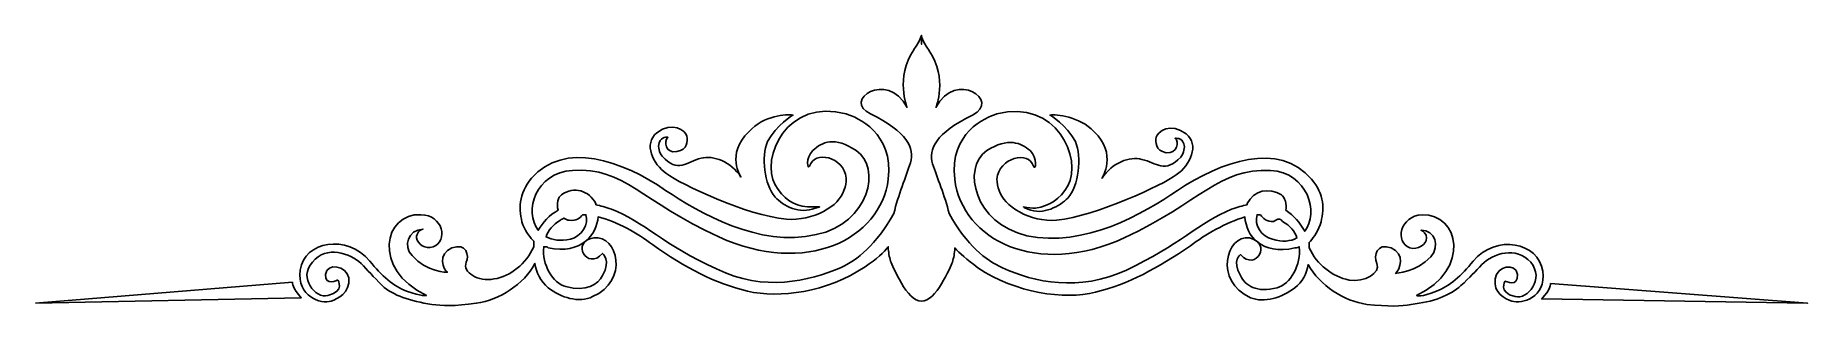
# Model space of a CAD drawing. Header units: centimetres. Extents: x -18.9 to 18.9, y -2.9 to 2.9.
import ezdxf

# ---------------------------------------------------------------- set-up
doc = ezdxf.new("R2010")
doc.units = ezdxf.units.CM
doc.header["$MEASUREMENT"] = 0
doc.layers.add('Layer 1', color=7, linetype='Continuous')

msp = doc.modelspace()

# ---------------------------------------------------------------- linework, layer by layer
at = {"layer": 'Layer 1'}
for points, knots in [([(13.23071, -2.14032), (13.13662, -1.52712), (12.24032, -1.33834), (11.74521, -1.92791), (11.74521, -1.92791), (11.50912, -2.23469), (11.22636, -2.47041), (10.96662, -2.56482), (10.96662, -2.56482), (10.63645, -2.70621), (10.54212, -2.65917), (10.54212, -2.65917), (10.54212, -2.65917), (11.72145, -2.09301), (11.43842, -0.91385), (10.66012, -0.93758), (10.66012, -0.93758), (10.18866, -0.96089), (10.07028, -1.52712), (10.40072, -1.64484), (10.40072, -1.64484), (10.56574, -1.69215), (10.75452, -1.57414), (10.75452, -1.4327), (10.75452, -1.4327), (10.75452, -1.33835), (10.68382, -1.29104), (10.63644, -1.26765), (10.63644, -1.26765), (10.94293, -1.26765), (11.03757, -1.59782), (10.84887, -1.83354), (10.84887, -1.83354), (10.54209, -2.16371), (10.09393, -2.18734), (10.09393, -2.18734), (10.09393, -2.18734), (10.18862, -2.11664), (10.30628, -1.76284), (9.99987, -1.64484), (9.99987, -1.64484), (9.69306, -1.52713), (9.62239, -1.80986), (9.69306, -1.97528), (9.69306, -1.97528), (9.78749, -2.18734), (9.43369, -2.37602), (9.10354, -2.32871), (9.10354, -2.32871), (8.74982, -2.25801), (8.41964, -1.99856), (8.25462, -1.64481), (8.25462, -1.64481), (8.25462, -1.59779), (8.25462, -1.55041), (8.25462, -1.5271), (8.25462, -1.5271), (8.32532, -1.4564), (8.41964, -1.33832), (8.49034, -1.14962), (8.49034, -1.14962), (8.58469, -0.84315), (8.58469, -0.48941), (8.30164, -0.18262), (8.30164, -0.18262), (7.61767, 0.64264), (6.36793, 0.19457), (5.44798, -0.41834), (5.44798, -0.41834), (4.74043, -0.91383), (3.46694, -1.64479), (2.24054, -1.38534), (2.24054, -1.38534), (1.13215, -1.12597), (0.84904, 0.05312), (1.39125, 0.43057), (1.39125, 0.43057), (1.83967, 0.71341), (2.12253, 0.59567), (2.31123, 0.43057), (2.31123, 0.43057), (2.47625, 0.26555), (2.42923, -0.01758), (2.38227, 0.1005), (2.38227, 0.1005), (2.28758, 0.43057), (1.65099, 0.28891), (1.60368, -0.18263), (1.60368, -0.18263), (1.60368, -0.25333), (1.62736, -0.34768), (1.65099, -0.41835), (1.65099, -0.41835), (1.74508, -0.74879), (2.31123, -1.10259), (2.87741, -1.05528), (2.87741, -1.05528), (3.72641, -0.96085), (5.14156, -0.30064), (5.42432, -0.08828), (5.42432, -0.08828), (5.73073, 0.12386), (5.91951, 0.54828), (5.63673, 0.78437), (5.63673, 0.78437), (5.30658, 1.04382), (5.02348, 0.83139), (4.99982, 0.71338), (4.99982, 0.71338), (4.97643, 0.61932), (4.97643, 0.43054), (5.21191, 0.38323), (5.21191, 0.38323), (5.448, 0.35984), (5.49538, 0.61932), (5.40066, 0.69001), (5.40066, 0.69001), (5.40066, 0.69001), (5.54232, 0.71337), (5.58936, 0.57193), (5.58936, 0.57193), (5.61304, 0.50123), (5.58936, 0.38323), (5.51866, 0.28888), (5.51866, 0.28888), (5.18859, -0.06495), (4.99984, 0.17114), (4.69305, 0.24184), (4.69305, 0.24184), (4.43394, 0.31254), (4.05646, 0.17114), (3.84413, -0.159), (3.84413, -0.159), (3.84413, -0.159), (4.1742, 0.35985), (3.67908, 0.83139), (3.67908, 0.83139), (3.34893, 1.16154), (2.87742, 1.20887), (2.73576, 1.18519), (2.73576, 1.18519), (2.73576, 1.18519), (3.08948, 0.97276), (3.27826, 0.61933), (3.27826, 0.61933), (3.41997, 0.28889), (3.34896, -0.32431), (3.11324, -0.58376), (3.11324, -0.58376), (2.94811, -0.74881), (2.59439, -0.96087), (2.26393, -0.81948), (2.26393, -0.81948), (2.21691, -0.79583), (2.19355, -0.79583), (2.16987, -0.77217), (2.16987, -0.77217), (2.26393, -0.79582), (2.35857, -0.79582), (2.42927, -0.79582), (2.42927, -0.79582), (2.73576, -0.7488), (2.94809, -0.60712), (3.11324, -0.32431), (3.11324, -0.32431), (3.44331, 0.26553), (2.85376, 1.53894), (1.60371, 1.20887), (1.60371, 1.20887), (1.36791, 1.13817), (0.58969, 0.80774), (0.70741, -0.18263), (0.70741, -0.18263), (0.87243, -1.4797), (2.45263, -2.28168), (4.31596, -1.43268), (4.31596, -1.43268), (5.96685, -0.65443), (6.32066, 0.05311), (7.42902, 0.00615), (7.42902, 0.00615), (8.231, -0.04124), (8.46672, -0.89015), (8.15993, -1.291), (8.15993, -1.291), (8.06587, -1.10259), (7.9245, -0.96085), (7.75946, -0.84314), (7.75946, -0.84314), (7.78282, -0.72514), (7.73578, -0.56009), (7.66477, -0.5127), (7.66477, -0.5127), (7.40566, -0.34768), (7.07523, -0.41835), (6.93383, -0.70148), (6.93383, -0.70148), (6.93383, -0.72513), (6.93383, -0.72513), (6.93383, -0.72513), (6.93383, -0.72513), (6.83951, -0.74881), (6.72177, -0.77217), (6.60342, -0.81948), (6.60342, -0.81948), (5.91952, -1.10261), (5.47166, -1.5978), (4.36298, -2.11663), (4.36298, -2.11663), (3.34896, -2.58809), (2.40562, -2.37603), (1.72172, -2.06924), (1.72172, -2.06924), (1.36792, -1.90422), (0.96713, -1.59781), (0.5897, -0.91383), (0.5897, -0.91383), (0.49535, -0.53643), (0.33022, -0.13561), (0.23587, 0.14752), (0.23587, 0.14752), (0.14155, 0.45393), (0.30694, 0.80776), (1.08489, 1.18522), (1.08489, 1.18522), (1.69809, 1.49166), (0.73106, 2.15222), (0.30694, 1.35027), (0.30694, 1.35027), (0.30694, 1.35027), (0.56605, 1.96347), (0.16523, 2.55301), (0.16523, 2.55301), (0.16523, 2.55301), (0.0472, 2.71808), (0.00018, 2.85979), (0.00018, 2.85979), (0.00018, 2.85979), (0.00018, 2.69474), (0.00018, 2.69474), (0.00018, 2.69474), (0.00018, 2.69474), (0.00018, 2.69474), (0.00018, 2.69474), (0.00018, 2.69474), (0.00018, 2.69474), (0.00022, 2.88309), (0.00022, 2.88309), (0.00022, 2.88309), (-0.0468, 2.74167), (-0.16517, 2.57662), (-0.16517, 2.57662), (-0.16517, 2.57662), (-0.56567, 1.98705), (-0.30656, 1.3502), (-0.30656, 1.3502), (-0.30656, 1.3502), (-0.73106, 2.15218), (-1.69806, 1.49159), (-1.08449, 1.20883), (-1.08449, 1.20883), (-0.30656, 0.83135), (-0.14149, 0.47755), (-0.23557, 0.17113), (-0.23557, 0.17113), (-0.33019, -0.13565), (-0.49531, -0.51274), (-0.58929, -0.91387), (-0.58929, -0.91387), (-0.96677, -1.57416), (-1.36791, -1.90426), (-1.72171, -2.06928), (-1.72171, -2.06928), (-2.40561, -2.35241), (-3.34863, -2.58813), (-4.36297, -2.09301), (-4.36297, -2.09301), (-5.47134, -1.59782), (-5.91951, -1.07897), (-6.60338, -0.81952), (-6.60338, -0.81952), (-6.72138, -0.77221), (-6.83912, -0.74885), (-6.93353, -0.72517), (-6.93353, -0.72517), (-6.93353, -0.70152), (-6.93353, -0.70152), (-6.93353, -0.70152), (-6.93353, -0.70152), (-7.07519, -0.41839), (-7.40536, -0.32436), (-7.66473, -0.51274), (-7.66473, -0.51274), (-7.73543, -0.56015), (-7.78281, -0.70152), (-7.73543, -0.84318), (-7.73543, -0.84318), (-7.92418, -0.93758), (-8.06558, -1.10263), (-8.15993, -1.26765), (-8.15993, -1.26765), (-8.46671, -0.86654), (-8.2306, -0.04125), (-7.42902, 0.00613), (-7.42902, 0.00613), (-6.32028, 0.0768), (-5.96656, -0.65446), (-4.31593, -1.40902), (-4.31593, -1.40902), (-2.45263, -2.25802), (-0.87246, -1.45641), (-0.70738, -0.18262), (-0.70738, -0.18262), (-0.5893, 0.80777), (-1.36791, 1.13818), (-1.60334, 1.20888), (-1.60334, 1.20888), (-2.85344, 1.56268), (-3.44328, 0.26553), (-3.11318, -0.30062), (-3.11318, -0.30062), (-2.94779, -0.58375), (-2.7357, -0.74877), (-2.42894, -0.77216), (-2.42894, -0.77216), (-2.33462, -0.77216), (-2.26392, -0.77216), (-2.16954, -0.77216), (-2.16954, -0.77216), (-2.19322, -0.77216), (-2.21687, -0.79581), (-2.26389, -0.79581), (-2.26389, -0.79581), (-2.5943, -0.93755), (-2.94779, -0.74879), (-3.11318, -0.56009), (-3.11318, -0.56009), (-3.34861, -0.30061), (-3.41959, 0.31256), (-3.2782, 0.61934), (-3.2782, 0.61934), (-3.0895, 0.97277), (-2.7357, 1.1852), (-2.7357, 1.1852), (-2.7357, 1.1852), (-2.87709, 1.20888), (-3.34861, 1.1852), (-3.67905, 0.8314), (-3.67905, 0.8314), (-4.17416, 0.35986), (-3.84407, -0.1356), (-3.84407, -0.1356), (-3.84407, -0.1356), (-4.05616, 0.19457), (-4.43361, 0.33623), (-4.69299, 0.26553), (-4.69299, 0.26553), (-4.99977, 0.19454), (-5.18853, -0.06491), (-5.51862, 0.31255), (-5.51862, 0.31255), (-5.58903, 0.38325), (-5.61268, 0.50125), (-5.58903, 0.59565), (-5.58903, 0.59565), (-5.54228, 0.73704), (-5.40062, 0.71339), (-5.40062, 0.71339), (-5.40062, 0.71339), (-5.49497, 0.61933), (-5.44766, 0.35985), (-5.21187, 0.4069), (-5.21187, 0.4069), (-4.97613, 0.45392), (-4.97613, 0.61933), (-4.99981, 0.73705), (-4.99981, 0.73705), (-5.02346, 0.85505), (-5.30628, 1.06712), (-5.63637, 0.80775), (-5.63637, 0.80775), (-5.9195, 0.57195), (-5.73072, 0.14751), (-5.42402, -0.0649), (-5.42402, -0.0649), (-5.14118, -0.27696), (-3.72603, -0.96086), (-2.87711, -1.03153), (-2.87711, -1.03153), (-2.31095, -1.07892), (-1.74506, -0.74877), (-1.65066, -0.41833), (-1.65066, -0.41833), (-1.60335, -0.32427), (-1.60335, -0.25331), (-1.60335, -0.15896), (-1.60335, -0.15896), (-1.65066, 0.31258), (-2.28756, 0.43058), (-2.38194, 0.10052), (-2.38194, 0.10052), (-2.42896, 0.00617), (-2.476, 0.26557), (-2.31095, 0.43059), (-2.31095, 0.43059), (-2.12217, 0.61937), (-1.83944, 0.73708), (-1.39126, 0.43059), (-1.39126, 0.43059), (-0.84905, 0.07684), (-1.10816, -1.12595), (-2.24055, -1.36196), (-2.24055, -1.36196), (-3.46666, -1.64477), (-4.7401, -0.89013), (-5.4477, -0.41832), (-5.4477, -0.41832), (-6.36768, 0.21824), (-7.61773, 0.64266), (-8.30168, -0.15895), (-8.30168, -0.15895), (-8.58444, -0.48939), (-8.58444, -0.84311), (-8.49038, -1.1496), (-8.49038, -1.1496), (-8.41939, -1.31465), (-8.32499, -1.43265), (-8.25429, -1.5034), (-8.25429, -1.5034), (-8.25429, -1.55036), (-8.25429, -1.59775), (-8.25429, -1.62143), (-8.25429, -1.62143), (-8.41939, -1.97523), (-8.74948, -2.25799), (-9.10329, -2.3053), (-9.10329, -2.3053), (-9.43336, -2.376), (-9.78719, -2.16364), (-9.6931, -1.9515), (-9.6931, -1.9515), (-9.62211, -1.80984), (-9.6931, -1.52708), (-9.99959, -1.64479), (-9.99959, -1.64479), (-10.306, -1.76279), (-10.18829, -2.1166), (-10.09394, -2.16364), (-10.09394, -2.16364), (-10.09394, -2.16364), (-10.54209, -2.16364), (-10.84851, -1.80981), (-10.84851, -1.80981), (-11.03729, -1.59775), (-10.94286, -1.2676), (-10.61279, -1.24395), (-10.61279, -1.24395), (-10.68346, -1.2676), (-10.75416, -1.31465), (-10.75416, -1.43265), (-10.75416, -1.43265), (-10.7308, -1.55036), (-10.56575, -1.6921), (-10.40073, -1.62143), (-10.40073, -1.62143), (-10.07029, -1.5034), (-10.1883, -0.93753), (-10.65981, -0.93753), (-10.65981, -0.93753), (-11.4384, -0.89014), (-11.72116, -2.09294), (-10.5421, -2.65912), (-10.5421, -2.65912), (-10.5421, -2.65912), (-10.63616, -2.68248), (-10.96623, -2.56477), (-10.96623, -2.56477), (-11.22597, -2.47037), (-11.50873, -2.23462), (-11.74482, -1.92786), (-11.74482, -1.92786), (-12.24001, -1.33832), (-13.13632, -1.50342), (-13.23038, -2.11661), (-13.23038, -2.11661), (-13.30137, -2.6825), (-12.78252, -2.84755), (-12.57017, -2.77685), (-12.57017, -2.77685), (-12.42872, -2.72983), (-12.16933, -2.6118), (-12.19269, -2.28166), (-12.19269, -2.28166), (-12.24002, -2.02226), (-12.66452, -1.95149), (-12.68818, -2.21096), (-12.68818, -2.21096), (-12.71154, -2.47036), (-12.42873, -2.32867), (-12.42873, -2.32867), (-12.42873, -2.32867), (-12.42873, -2.32867), (-12.26368, -2.56476), (-12.64116, -2.65911), (-12.64116, -2.65911), (-12.90024, -2.72981), (-13.27772, -2.28163), (-12.97131, -1.95148), (-12.97131, -1.95148), (-12.66453, -1.57408), (-12.16933, -1.76278), (-11.93361, -1.97521), (-11.93361, -1.97521), (-11.79187, -2.11658), (-11.67387, -2.25797), (-11.48509, -2.44664), (-11.48509, -2.44664), (-11.24966, -2.65907), (-10.89592, -2.77681), (-10.42411, -2.84748), (-10.42411, -2.84748), (-10.21197, -2.87113), (-9.95223, -2.89479), (-9.48076, -2.82409), (-9.48076, -2.82409), (-8.98557, -2.75339), (-8.46672, -2.42298), (-8.23063, -1.97517), (-8.23063, -1.97517), (-8.20698, -2.16358), (-8.11292, -2.35228), (-7.94787, -2.49399), (-7.94787, -2.49399), (-7.68813, -2.70608), (-7.28728, -2.82408), (-7.00423, -2.6824), (-7.00423, -2.6824), (-6.22628, -2.35225), (-6.46173, -1.36189), (-6.98058, -1.43259), (-6.98058, -1.43259), (-7.47607, -1.50334), (-7.12224, -2.14019), (-6.79217, -1.76274), (-6.79217, -1.76274), (-6.79217, -1.76274), (-6.60339, -1.90413), (-6.79217, -2.23457), (-6.79217, -2.23457), (-6.88652, -2.42298), (-7.14592, -2.588), (-7.57042, -2.47029), (-7.57042, -2.47029), (-7.85318, -2.39959), (-8.08927, -1.99848), (-8.04193, -1.62137), (-8.04193, -1.62137), (-7.99491, -1.62137), (-7.97152, -1.62137), (-7.94787, -1.64473), (-7.94787, -1.64473), (-7.24032, -1.78639), (-6.91017, -1.36192), (-6.88652, -0.98452), (-6.88652, -0.98452), (-6.48539, -1.07884), (-6.03752, -1.33824), (-5.73074, -1.57404), (-5.73074, -1.57404), (-5.02348, -2.06915), (-4.41002, -2.39959), (-3.70239, -2.56469), (-3.70239, -2.56469), (-3.04215, -2.72974), (-2.00445, -2.588), (-1.20284, -2.04587), (-1.20284, -2.04587), (-0.9431, -1.88074), (-0.80173, -1.73909), (-0.70735, -1.62137), (-0.70735, -1.62137), (-0.70735, -1.73908), (-0.68399, -1.83343), (-0.66033, -1.92778), (-0.66033, -1.92778), (-0.61294, -2.02218), (-0.30653, -2.8004), (0.00026, -2.77678), (0.00026, -2.77678), (0.30704, -2.80043), (0.61346, -2.04587), (0.66047, -1.95144), (0.66047, -1.95144), (0.68415, -1.85712), (0.70751, -1.76274), (0.70751, -1.64473), (0.70751, -1.64473), (0.80213, -1.76273), (0.96723, -1.88074), (1.203, -2.06915), (1.203, -2.06915), (2.00498, -2.61173), (3.04265, -2.75339), (3.70286, -2.588), (3.70286, -2.588), (4.41041, -2.42298), (5.02361, -2.06915), (5.73084, -1.59769), (5.73084, -1.59769), (6.03762, -1.36189), (6.48578, -1.1025), (6.88688, -0.98449), (6.88688, -0.98449), (6.91027, -1.38523), (7.24068, -1.80973), (7.94797, -1.6447), (7.94797, -1.6447), (7.97165, -1.6447), (7.99499, -1.6447), (8.04229, -1.62134), (8.04229, -1.62134), (8.08962, -1.99845), (7.85359, -2.42295), (7.57086, -2.49396), (7.57086, -2.49396), (7.14599, -2.61167), (6.88689, -2.44657), (6.79227, -2.23451), (6.79227, -2.23451), (6.60349, -1.90407), (6.79227, -1.78636), (6.79227, -1.78636), (6.79227, -1.78636), (7.12234, -2.16355), (7.47617, -1.52696), (6.98097, -1.43256), (6.98097, -1.43256), (6.48578, -1.36186), (6.22638, -2.35225), (7.00462, -2.70605), (7.00462, -2.70605), (7.28741, -2.82405), (7.68852, -2.70605), (7.94797, -2.49396), (7.94797, -2.49396), (8.11299, -2.37588), (8.20737, -2.18718), (8.23107, -1.99842), (8.23107, -1.99842), (8.49047, -2.44657), (8.98566, -2.77672), (9.48112, -2.84742), (9.48112, -2.84742), (9.95263, -2.89473), (10.21203, -2.89473), (10.42412, -2.84742), (10.42412, -2.84742), (10.896, -2.80038), (11.24973, -2.65901), (11.48552, -2.44658), (11.48552, -2.44658), (11.67422, -2.28156), (11.7923, -2.14017), (11.93367, -1.99843), (11.93367, -1.99843), (12.16939, -1.76269), (12.66458, -1.59767), (12.97137, -1.95139), (12.97137, -1.95139), (13.27808, -2.30519), (12.90067, -2.75337), (12.6412, -2.68238), (12.6412, -2.68238), (12.26412, -2.58798), (12.42914, -2.35223), (12.42914, -2.35223), (12.42914, -2.35223), (12.42914, -2.35223), (12.7119, -2.49394), (12.68825, -2.21084), (12.68825, -2.21084), (12.66457, -1.95136), (12.24036, -2.02214), (12.21671, -2.30516), (12.21671, -2.30516), (12.1694, -2.61165), (12.42914, -2.72968), (12.57054, -2.7767), (12.57054, -2.7767), (12.78291, -2.8476), (13.30175, -2.70621), (13.23071, -2.14032)], [0, 0, 0, 0, 0.00574713, 0.00574713, 0.00574713, 0.00574713, 0.01149425, 0.01149425, 0.01149425, 0.01149425, 0.01724138, 0.01724138, 0.01724138, 0.01724138, 0.02298851, 0.02298851, 0.02298851, 0.02298851, 0.02873563, 0.02873563, 0.02873563, 0.02873563, 0.03448276, 0.03448276, 0.03448276, 0.03448276, 0.04022989, 0.04022989, 0.04022989, 0.04022989, 0.04597701, 0.04597701, 0.04597701, 0.04597701, 0.05172414, 0.05172414, 0.05172414, 0.05172414, 0.05747126, 0.05747126, 0.05747126, 0.05747126, 0.06321839, 0.06321839, 0.06321839, 0.06321839, 0.06896552, 0.06896552, 0.06896552, 0.06896552, 0.07471264, 0.07471264, 0.07471264, 0.07471264, 0.08045977, 0.08045977, 0.08045977, 0.08045977, 0.0862069, 0.0862069, 0.0862069, 0.0862069, 0.09195402, 0.09195402, 0.09195402, 0.09195402, 0.09770115, 0.09770115, 0.09770115, 0.09770115, 0.10344828, 0.10344828, 0.10344828, 0.10344828, 0.1091954, 0.1091954, 0.1091954, 0.1091954, 0.11494253, 0.11494253, 0.11494253, 0.11494253, 0.12068966, 0.12068966, 0.12068966, 0.12068966, 0.12643678, 0.12643678, 0.12643678, 0.12643678, 0.13218391, 0.13218391, 0.13218391, 0.13218391, 0.13793103, 0.13793103, 0.13793103, 0.13793103, 0.14367816, 0.14367816, 0.14367816, 0.14367816, 0.14942529, 0.14942529, 0.14942529, 0.14942529, 0.15517241, 0.15517241, 0.15517241, 0.15517241, 0.16091954, 0.16091954, 0.16091954, 0.16091954, 0.16666667, 0.16666667, 0.16666667, 0.16666667, 0.17241379, 0.17241379, 0.17241379, 0.17241379, 0.17816092, 0.17816092, 0.17816092, 0.17816092, 0.18390805, 0.18390805, 0.18390805, 0.18390805, 0.18965517, 0.18965517, 0.18965517, 0.18965517, 0.1954023, 0.1954023, 0.1954023, 0.1954023, 0.20114943, 0.20114943, 0.20114943, 0.20114943, 0.20689655, 0.20689655, 0.20689655, 0.20689655, 0.21264368, 0.21264368, 0.21264368, 0.21264368, 0.2183908, 0.2183908, 0.2183908, 0.2183908, 0.22413793, 0.22413793, 0.22413793, 0.22413793, 0.22988506, 0.22988506, 0.22988506, 0.22988506, 0.23563218, 0.23563218, 0.23563218, 0.23563218, 0.24137931, 0.24137931, 0.24137931, 0.24137931, 0.24712644, 0.24712644, 0.24712644, 0.24712644, 0.25287356, 0.25287356, 0.25287356, 0.25287356, 0.25862069, 0.25862069, 0.25862069, 0.25862069, 0.26436782, 0.26436782, 0.26436782, 0.26436782, 0.27011494, 0.27011494, 0.27011494, 0.27011494, 0.27586207, 0.27586207, 0.27586207, 0.27586207, 0.2816092, 0.2816092, 0.2816092, 0.2816092, 0.28735632, 0.28735632, 0.28735632, 0.28735632, 0.29310345, 0.29310345, 0.29310345, 0.29310345, 0.29885057, 0.29885057, 0.29885057, 0.29885057, 0.3045977, 0.3045977, 0.3045977, 0.3045977, 0.31034483, 0.31034483, 0.31034483, 0.31034483, 0.31609195, 0.31609195, 0.31609195, 0.31609195, 0.32183908, 0.32183908, 0.32183908, 0.32183908, 0.32758621, 0.32758621, 0.32758621, 0.32758621, 0.33333333, 0.33333333, 0.33333333, 0.33333333, 0.33908046, 0.33908046, 0.33908046, 0.33908046, 0.34482759, 0.34482759, 0.34482759, 0.34482759, 0.35057471, 0.35057471, 0.35057471, 0.35057471, 0.35632184, 0.35632184, 0.35632184, 0.35632184, 0.36206897, 0.36206897, 0.36206897, 0.36206897, 0.36781609, 0.36781609, 0.36781609, 0.36781609, 0.37356322, 0.37356322, 0.37356322, 0.37356322, 0.37931034, 0.37931034, 0.37931034, 0.37931034, 0.38505747, 0.38505747, 0.38505747, 0.38505747, 0.3908046, 0.3908046, 0.3908046, 0.3908046, 0.39655172, 0.39655172, 0.39655172, 0.39655172, 0.40229885, 0.40229885, 0.40229885, 0.40229885, 0.40804598, 0.40804598, 0.40804598, 0.40804598, 0.4137931, 0.4137931, 0.4137931, 0.4137931, 0.41954023, 0.41954023, 0.41954023, 0.41954023, 0.42528736, 0.42528736, 0.42528736, 0.42528736, 0.43103448, 0.43103448, 0.43103448, 0.43103448, 0.43678161, 0.43678161, 0.43678161, 0.43678161, 0.44252874, 0.44252874, 0.44252874, 0.44252874, 0.44827586, 0.44827586, 0.44827586, 0.44827586, 0.45402299, 0.45402299, 0.45402299, 0.45402299, 0.45977011, 0.45977011, 0.45977011, 0.45977011, 0.46551724, 0.46551724, 0.46551724, 0.46551724, 0.47126437, 0.47126437, 0.47126437, 0.47126437, 0.47701149, 0.47701149, 0.47701149, 0.47701149, 0.48275862, 0.48275862, 0.48275862, 0.48275862, 0.48850575, 0.48850575, 0.48850575, 0.48850575, 0.49425287, 0.49425287, 0.49425287, 0.49425287, 0.5, 0.5, 0.5, 0.5, 0.50574713, 0.50574713, 0.50574713, 0.50574713, 0.51149425, 0.51149425, 0.51149425, 0.51149425, 0.51724138, 0.51724138, 0.51724138, 0.51724138, 0.52298851, 0.52298851, 0.52298851, 0.52298851, 0.52873563, 0.52873563, 0.52873563, 0.52873563, 0.53448276, 0.53448276, 0.53448276, 0.53448276, 0.54022989, 0.54022989, 0.54022989, 0.54022989, 0.54597701, 0.54597701, 0.54597701, 0.54597701, 0.55172414, 0.55172414, 0.55172414, 0.55172414, 0.55747126, 0.55747126, 0.55747126, 0.55747126, 0.56321839, 0.56321839, 0.56321839, 0.56321839, 0.56896552, 0.56896552, 0.56896552, 0.56896552, 0.57471264, 0.57471264, 0.57471264, 0.57471264, 0.58045977, 0.58045977, 0.58045977, 0.58045977, 0.5862069, 0.5862069, 0.5862069, 0.5862069, 0.59195402, 0.59195402, 0.59195402, 0.59195402, 0.59770115, 0.59770115, 0.59770115, 0.59770115, 0.60344828, 0.60344828, 0.60344828, 0.60344828, 0.6091954, 0.6091954, 0.6091954, 0.6091954, 0.61494253, 0.61494253, 0.61494253, 0.61494253, 0.62068966, 0.62068966, 0.62068966, 0.62068966, 0.62643678, 0.62643678, 0.62643678, 0.62643678, 0.63218391, 0.63218391, 0.63218391, 0.63218391, 0.63793103, 0.63793103, 0.63793103, 0.63793103, 0.64367816, 0.64367816, 0.64367816, 0.64367816, 0.64942529, 0.64942529, 0.64942529, 0.64942529, 0.65517241, 0.65517241, 0.65517241, 0.65517241, 0.66091954, 0.66091954, 0.66091954, 0.66091954, 0.66666667, 0.66666667, 0.66666667, 0.66666667, 0.67241379, 0.67241379, 0.67241379, 0.67241379, 0.67816092, 0.67816092, 0.67816092, 0.67816092, 0.68390805, 0.68390805, 0.68390805, 0.68390805, 0.68965517, 0.68965517, 0.68965517, 0.68965517, 0.6954023, 0.6954023, 0.6954023, 0.6954023, 0.70114943, 0.70114943, 0.70114943, 0.70114943, 0.70689655, 0.70689655, 0.70689655, 0.70689655, 0.71264368, 0.71264368, 0.71264368, 0.71264368, 0.7183908, 0.7183908, 0.7183908, 0.7183908, 0.72413793, 0.72413793, 0.72413793, 0.72413793, 0.72988506, 0.72988506, 0.72988506, 0.72988506, 0.73563218, 0.73563218, 0.73563218, 0.73563218, 0.74137931, 0.74137931, 0.74137931, 0.74137931, 0.74712644, 0.74712644, 0.74712644, 0.74712644, 0.75287356, 0.75287356, 0.75287356, 0.75287356, 0.75862069, 0.75862069, 0.75862069, 0.75862069, 0.76436782, 0.76436782, 0.76436782, 0.76436782, 0.77011494, 0.77011494, 0.77011494, 0.77011494, 0.77586207, 0.77586207, 0.77586207, 0.77586207, 0.7816092, 0.7816092, 0.7816092, 0.7816092, 0.78735632, 0.78735632, 0.78735632, 0.78735632, 0.79310345, 0.79310345, 0.79310345, 0.79310345, 0.79885057, 0.79885057, 0.79885057, 0.79885057, 0.8045977, 0.8045977, 0.8045977, 0.8045977, 0.81034483, 0.81034483, 0.81034483, 0.81034483, 0.81609195, 0.81609195, 0.81609195, 0.81609195, 0.82183908, 0.82183908, 0.82183908, 0.82183908, 0.82758621, 0.82758621, 0.82758621, 0.82758621, 0.83333333, 0.83333333, 0.83333333, 0.83333333, 0.83908046, 0.83908046, 0.83908046, 0.83908046, 0.84482759, 0.84482759, 0.84482759, 0.84482759, 0.85057471, 0.85057471, 0.85057471, 0.85057471, 0.85632184, 0.85632184, 0.85632184, 0.85632184, 0.86206897, 0.86206897, 0.86206897, 0.86206897, 0.86781609, 0.86781609, 0.86781609, 0.86781609, 0.87356322, 0.87356322, 0.87356322, 0.87356322, 0.87931034, 0.87931034, 0.87931034, 0.87931034, 0.88505747, 0.88505747, 0.88505747, 0.88505747, 0.8908046, 0.8908046, 0.8908046, 0.8908046, 0.89655172, 0.89655172, 0.89655172, 0.89655172, 0.90229885, 0.90229885, 0.90229885, 0.90229885, 0.90804598, 0.90804598, 0.90804598, 0.90804598, 0.9137931, 0.9137931, 0.9137931, 0.9137931, 0.91954023, 0.91954023, 0.91954023, 0.91954023, 0.92528736, 0.92528736, 0.92528736, 0.92528736, 0.93103448, 0.93103448, 0.93103448, 0.93103448, 0.93678161, 0.93678161, 0.93678161, 0.93678161, 0.94252874, 0.94252874, 0.94252874, 0.94252874, 0.94827586, 0.94827586, 0.94827586, 0.94827586, 0.95402299, 0.95402299, 0.95402299, 0.95402299, 0.95977011, 0.95977011, 0.95977011, 0.95977011, 0.96551724, 0.96551724, 0.96551724, 0.96551724, 0.97126437, 0.97126437, 0.97126437, 0.97126437, 0.97701149, 0.97701149, 0.97701149, 0.97701149, 0.98275862, 0.98275862, 0.98275862, 0.98275862, 0.98850575, 0.98850575, 0.98850575, 0.98850575, 1, 1, 1, 1]), ([(-7.47608, -1.45645), (-7.68814, -1.50347), (-7.85319, -1.47976), (-7.99493, -1.40906), (-7.99493, -1.40906), (-7.94791, -1.26767), (-7.85319, -1.14966), (-7.68815, -1.05534), (-7.68815, -1.05534), (-7.66479, -1.03161), (-7.64113, -1.03161), (-7.61774, -1.0083), (-7.61774, -1.0083), (-7.57041, -1.03158), (-7.54675, -1.05534), (-7.49944, -1.05534), (-7.49944, -1.05534), (-7.35799, -1.07899), (-7.26401, -1.0083), (-7.21663, -0.9376), (-7.21663, -0.9376), (-7.19295, -0.9376), (-7.1693, -0.9376), (-7.14593, -0.9376), (-7.14593, -0.9376), (-7.07524, -1.12601), (-7.24036, -1.40906), (-7.47608, -1.45645)], [0, 0, 0, 0, 0.125, 0.125, 0.125, 0.125, 0.25, 0.25, 0.25, 0.25, 0.375, 0.375, 0.375, 0.375, 0.5, 0.5, 0.5, 0.5, 0.625, 0.625, 0.625, 0.625, 0.75, 0.75, 0.75, 0.75, 1, 1, 1, 1]), ([(7.47611, -1.45645), (7.24066, -1.40906), (7.07527, -1.14967), (7.14594, -0.9376), (7.14594, -0.9376), (7.16962, -0.9376), (7.19333, -0.9376), (7.21701, -0.9376), (7.21701, -0.9376), (7.26403, -1.0083), (7.35838, -1.10265), (7.49977, -1.07897), (7.49977, -1.07897), (7.54708, -1.05532), (7.57084, -1.03158), (7.61777, -1.03158), (7.61777, -1.03158), (7.64116, -1.03158), (7.66481, -1.05531), (7.68847, -1.07897), (7.68847, -1.07897), (7.85357, -1.17332), (7.94795, -1.29106), (7.99496, -1.43272), (7.99496, -1.43272), (7.85353, -1.50347), (7.68843, -1.52715), (7.47611, -1.45645)], [0, 0, 0, 0, 0.125, 0.125, 0.125, 0.125, 0.25, 0.25, 0.25, 0.25, 0.375, 0.375, 0.375, 0.375, 0.5, 0.5, 0.5, 0.5, 0.625, 0.625, 0.625, 0.625, 0.75, 0.75, 0.75, 0.75, 1, 1, 1, 1]), ([(-18.86732, -2.82422), (-18.86732, -2.82422), (-13.20704, -2.70622), (-13.20704, -2.70622), (-13.20704, -2.70622), (-13.39545, -2.51744), (-13.39545, -2.37605), (-13.39545, -2.37605), (-13.39545, -2.37605), (-13.39545, -2.37605), (-18.86732, -2.82422), (-18.86732, -2.82422)], [0, 0, 0, 0, 0.25, 0.25, 0.25, 0.25, 0.5, 0.5, 0.5, 0.5, 1, 1, 1, 1]), ([(13.39573, -2.39972), (13.39573, -2.39972), (13.39573, -2.54117), (13.20703, -2.72989), (13.20703, -2.72989), (13.20703, -2.72989), (18.86731, -2.82421), (18.86731, -2.82421), (18.86731, -2.82421), (18.86731, -2.82421), (13.39573, -2.39972), (13.39573, -2.39972)], [0, 0, 0, 0, 0.25, 0.25, 0.25, 0.25, 0.5, 0.5, 0.5, 0.5, 1, 1, 1, 1])]:
    msp.add_open_spline(points, degree=3, knots=knots, dxfattribs=at)

doc.saveas('drawing.dxf')
